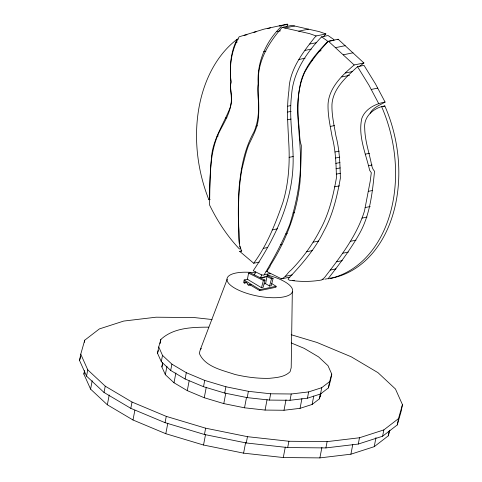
<?xml version="1.0" encoding="UTF-8"?>
<svg xmlns="http://www.w3.org/2000/svg" width="482" height="482" viewBox="0 0 482 482"><rect width="100%" height="100%" fill="white"/><g stroke="black" fill="none" stroke-linecap="round" stroke-linejoin="round"><path stroke-width="0.72" d="M292.321 291.664L291.2 367.742L290.068 371.73C284.723 377.081 276.764 377.545 269.673 378.304C257.978 378.671 246.338 377.135 234.969 374.466C222.425 370.17 204.971 366.91 199.289 353.312L200.422 349.323L227.209 279.211M291.17 334.719L316.945 342.449L351.191 356.776L377.966 372.652L395.451 388.986L402.452 404.663L401.241 410.959L397.276 424.919L382.624 436.21L358.277 444.055L325.898 447.923L287.688 447.555L246.26 442.97L204.428 434.481L165.055 422.672L130.809 408.344L104.034 392.469L86.549 376.135L79.548 360.458L80.759 354.162L84.724 340.202L99.376 328.917L123.723 321.066L156.102 317.198L194.312 317.566L212.068 319.53M84.32 342.298L84.724 340.202M389.86 430.233L388.263 435.861L374.225 446.675L350.902 454.195L319.879 457.9L283.277 457.545L243.591 453.152L203.518 445.025L165.796 433.71L132.99 419.985L107.335 404.778L90.586 389.131L83.88 374.11L84.555 370.61M86.549 376.135L87.76 369.845L80.759 354.162M90.586 389.131L92.201 380.738M104.034 392.469L105.245 386.178L87.76 369.845M107.335 404.778L109.221 394.987M130.809 408.344L132.02 402.048L105.245 386.178M132.99 419.985L134.876 410.188M291.218 342.931L304.178 348.353L318.578 356.891L327.983 365.675L331.749 374.11L330.538 380.406L328.405 387.914L320.524 393.981L307.432 398.204L290.013 400.283L269.468 400.084L247.188 397.62L224.69 393.053L203.512 386.703L185.094 378.997L170.694 370.459L161.289 361.675L157.524 353.24L158.741 346.95L160.868 339.436C173.58 327.627 192.354 327.188 208.796 327.158M160.06 343.636L160.868 339.436M161.289 361.675L162.5 355.379L158.741 346.95M320.958 393.318L319.391 398.855L312.125 404.452L300.051 408.338L284 410.26L265.058 410.074L244.513 407.802L223.775 403.597L204.254 397.74L187.275 390.637L173.996 382.768L165.332 374.671L161.862 366.892L162.669 362.699M165.332 374.671L166.947 366.272M170.694 370.459L171.905 364.163L162.5 355.379M165.055 422.672L166.266 416.376L132.02 402.048M173.996 382.768L175.882 372.972M165.796 433.71L167.814 423.22M185.094 378.997L186.305 372.7L171.905 364.163M187.275 390.637L189.161 380.84M203.512 386.703L204.723 380.406L186.305 372.7M204.254 397.74L206.272 387.251M287.778 24.317L281.295 25.654L281.078 26.769C265.763 41.585 256.755 62.582 258.213 83.995C256.773 91.875 258.87 99.997 258.629 107.998C258.388 116.301 257.31 124.645 253.803 132.255C244.392 149.01 240.952 168.236 239.144 187.167C238.216 201.163 237.981 215.231 238.783 229.239C239.168 235.722 238.18 242.609 240.705 248.766L239.391 248.941C227.155 236.084 217.219 220.75 209.513 204.874C210.369 181.226 208.567 156.445 218.238 134.243C222.919 124.368 229.456 114.939 231.023 103.931C233.089 96.701 229.209 89.399 231.059 82.277C229.155 66.643 231.167 50.628 239.144 36.813L264.058 29.119L287.338 24.1L287.778 24.317L287.561 25.432L286.645 26.498M204.428 434.481L205.645 428.191L166.266 416.376M203.518 445.025L205.537 434.529M247.856 279.223L244.169 279.988L243.657 282.669L244.525 283.097L246.736 282.639M244.525 283.097L244.82 281.554L247.748 283.555L247.549 284.597L248.857 285.242L251.068 284.784M224.69 393.053L225.901 386.757L204.723 380.406M248.598 273.143L247.417 279.289L261.503 287.736L263.124 287.399L264.992 280.12L250.218 272.812L248.598 273.143L263.371 280.458L264.992 280.12M223.775 403.597L225.799 393.101M248.857 285.242L249.049 284.26L259.726 290.622L275.933 287.272L276.12 286.29L271.715 283.585M259.726 290.622L259.912 289.634L276.12 286.29M264.166 283.964L265.606 283.663L266.974 276.554L267.95 274.186M244.513 407.802L246.537 397.313M247.188 397.62L248.399 391.324L270.679 393.788L291.23 393.987L308.643 391.908L321.735 387.685L329.616 381.617L331.749 374.11M243.591 453.152L245.609 442.663M246.26 442.97L247.471 436.674L288.905 441.259L327.109 441.626L359.488 437.758L383.835 429.914L398.487 418.623L402.452 404.663M265.058 410.074L267.076 399.584M269.468 400.084L270.679 393.788M284 410.26L286.019 399.765M290.013 400.283L291.23 393.987M283.277 457.545L285.302 447.055M287.688 447.555L288.905 441.259M300.051 408.338L301.937 398.548M307.432 398.204L308.643 391.908M312.125 404.452L313.74 396.059M319.391 398.855L320.464 393.258M320.524 393.981L321.735 387.685M320.512 396.288L320.795 394.836M328.405 387.914L329.616 381.617M319.879 457.9L321.904 447.41M325.898 447.923L327.109 441.626M350.902 454.195L352.788 444.398M358.277 444.055L359.488 437.758M374.225 446.675L375.972 437.584M382.624 436.21L383.835 429.914M388.263 435.861L389.203 430.968M397.276 424.919L398.487 418.623M261.503 287.736L263.371 280.458M269.607 286.061L271.474 278.783L273.095 278.445L271.227 285.73L269.607 286.061L265.606 283.663M79.548 360.458L80.735 356.27M83.88 374.11L84.681 371.291M157.524 353.24L158.301 350.51M161.862 366.892L162.645 364.127M237.054 39.313C230.498 52.399 229.444 67.076 230.956 81.404C229.462 90.194 233.3 99.34 229.944 108.143C223.323 124.597 212.701 139.726 211.417 157.963C210.369 171.791 209.598 185.66 209.381 199.512L208.875 199.735A128.26 93.544 78.3 0 1 237.054 39.313L238.349 39.048M254.394 274.879L255.611 271.914M333.411 40.361L327.652 41.554C315.234 54.623 302.16 69.257 299.653 87.832C295.352 110.667 299.918 133.604 300.485 156.493C301.214 179.629 296.605 202.615 289.724 224.606C282.627 242.169 273.589 258.924 263.907 275.18L261.708 274.927L260.491 277.891L266.974 276.554L271.474 278.783M370.092 113.258C373.152 107.42 379.768 105.209 385.088 102.07L375.508 83.976L364.018 65.353L357.536 66.697C346.54 76.752 333.074 88.333 331.971 104.293C331.616 114.981 334.147 125.434 335.93 135.888C339.563 149.733 340.027 163.976 340.37 178.207C337.057 196.578 332.839 214.972 323.699 231.444C314.969 249.369 301.786 264.413 288.224 278.759L288.115 279.319L289.333 280.187C300.063 281.837 311.035 281.868 321.735 279.97L324.573 277.53C340.268 257.027 356.788 235.951 364.5 210.923L370.2 181.31L371.303 172.707L369.676 170.387C365.826 153.517 357.837 136.038 361.813 118.403C365.248 108.83 375.635 103.642 385.088 102.07M323.362 36.849L325.868 33.945L319.211 31.613L291.851 25.383L282.127 27.39C269.028 42.458 257.671 60.503 258.358 81.253C257.828 94.273 259.714 107.293 258.171 120.319C256.852 129.086 252.448 136.936 248.748 144.871C245.814 152.282 244.254 160.114 242.223 167.79C237.325 192.788 238.313 218.467 239.367 243.784M241.783 250.923L239.699 251.357L253.713 263.25C267.179 245.067 275.469 223.606 282.904 202.398C288.79 182.889 289.983 162.133 288.718 141.871C287.856 124.754 286.501 107.474 288.947 90.423C289.26 70.017 302.497 52.96 314.499 37.704L316.144 35.951L325.868 33.945M334.134 40.211L333.478 39.289L328.055 35.523L321.572 36.861C306.329 52.924 292.984 72.439 291.58 95.219C288.634 118.638 293.918 141.901 293.05 165.296C291.749 203.79 274.282 239.373 253.243 270.739L261.708 274.927M363.898 62.967L354.174 64.974C342.419 75.005 329.067 87.567 328.055 104.058C327.682 115.065 330.224 125.838 332.092 136.611C335.635 150.083 336.123 163.952 336.436 177.804C333.237 195.77 329.061 213.737 320.138 229.842C312.577 244.537 302.792 258.033 291.285 269.89C287.573 272.463 285.934 277.307 281.506 278.849L267.492 271.908C266.95 269.299 270.209 267.872 270.33 265.401C286.543 239.964 297.358 210.977 300.123 180.858C300.648 169.074 301.268 157.246 301.31 145.474C299.063 138.545 299.81 131.14 298.744 124.067C296.804 106.89 297.521 88.555 304.576 72.553C310.914 61.057 319.415 50.67 328.429 41.247L338.153 39.241L363.898 62.967L359.15 66.655M200.422 349.323L201.464 348.516M337.749 39.44L338.153 39.241M381.581 106.588C371.953 109.613 363.597 117.463 364.711 128.278C364.952 139.804 368.525 150.866 371.013 162.024C371.622 165.278 372.086 168.784 374.538 171.243C372.399 192.426 370.17 214.448 359.62 233.39C350.601 249.387 339.497 264.046 328.26 278.518L328.525 278.801A123.362 89.971 78.3 0 0 381.581 106.588L384.823 105.92A123.362 89.971 78.3 0 1 331.767 278.132L330.2 278.114M382.907 106.781L384.823 105.92M269.986 274.023L270.655 273.402L264.172 274.746M279.18 25.998L281.295 25.654M267.841 28.613L270.541 27.775M253.924 32.246L256.087 31.8M244.085 35.361L246.971 34.764M284.82 28.004L294.544 25.998M276.969 31.565L280.572 30.824M235.897 42.344L237.192 42.073M298.72 31.173L308.444 29.161M263.726 51.67L265.889 51.225M309.763 44.049L316.704 42.615M305.022 50.393L311.276 49.104M335.472 47.67L345.196 45.663M318.915 51.188L321.078 50.743M298.828 59.503L305.082 58.214M311.282 60.768L312.722 60.473M343.298 54.809L353.023 52.797M345.431 73.023L352.378 71.589M341.852 76.927L349.498 75.349M225.606 118L226.902 117.729M287.838 106.173L290.616 105.594M371.212 89.453L377.695 88.11M287.652 112.071L291.122 111.354M256.008 126.121L257.448 125.826M287.555 119.771L291.026 119.054M216.96 136.213L218.256 135.942M330.291 126.441L334.46 125.585M289.104 157.349L293.273 156.487M335.044 151.987L339.208 151.125M335.58 158.018L339.75 157.156M365.242 154.18L369.561 153.288M335.815 163.392L339.979 162.536M336.044 168.772L340.214 167.911M368.579 165.736L372.182 164.995M208.875 199.735L210.17 199.47M336.279 174.147L340.449 173.291M334.55 186.859L339.412 185.859M368.266 191.366L372.586 190.474M293.092 212.887L294.532 212.586M365.145 207.567L370.188 206.525M272.113 229.92L277.668 228.775M285.772 233.939L287.212 233.643M361.994 218.111L367.037 217.069M263.25 248.387L267.42 247.525M280.518 244.814L281.958 244.519M313.065 242.181L318.62 241.036M350.221 241.355L355.987 240.163M306.413 251.809L312.667 250.52M253.713 263.25L259.268 262.1M342.582 253.267L348.341 252.074M266.022 271.691L267.462 271.396M336.532 261.81L342.292 260.623M285.26 276.343L292.2 274.909M281.506 278.849L289.845 277.126M330.254 270.065L336.014 268.872M292.917 280.572L294.357 280.271M262.112 277.56L265.353 276.897M322.109 279.554L323.47 279.349M324.826 279.144L328.218 278.632M239.699 251.357L241.645 251.104L239.861 246.29M225.901 386.757L248.399 391.324M205.645 428.191L247.471 436.674M282.127 27.39L309.486 33.62L316.144 35.951M267.052 275.457L273.095 278.445M244.169 279.988L259.912 289.634M321.572 36.861L326.995 40.633L327.652 41.554M328.429 41.247L354.174 64.974M357.536 66.697L369.025 85.314L378.605 103.407M267.13 275.017A33.379 11.309 10.9 0 1 286.284 296.261A33.379 11.309 10.9 0 1 231.468 285.977A33.379 11.309 10.9 0 1 255.749 272.878"/></g></svg>
